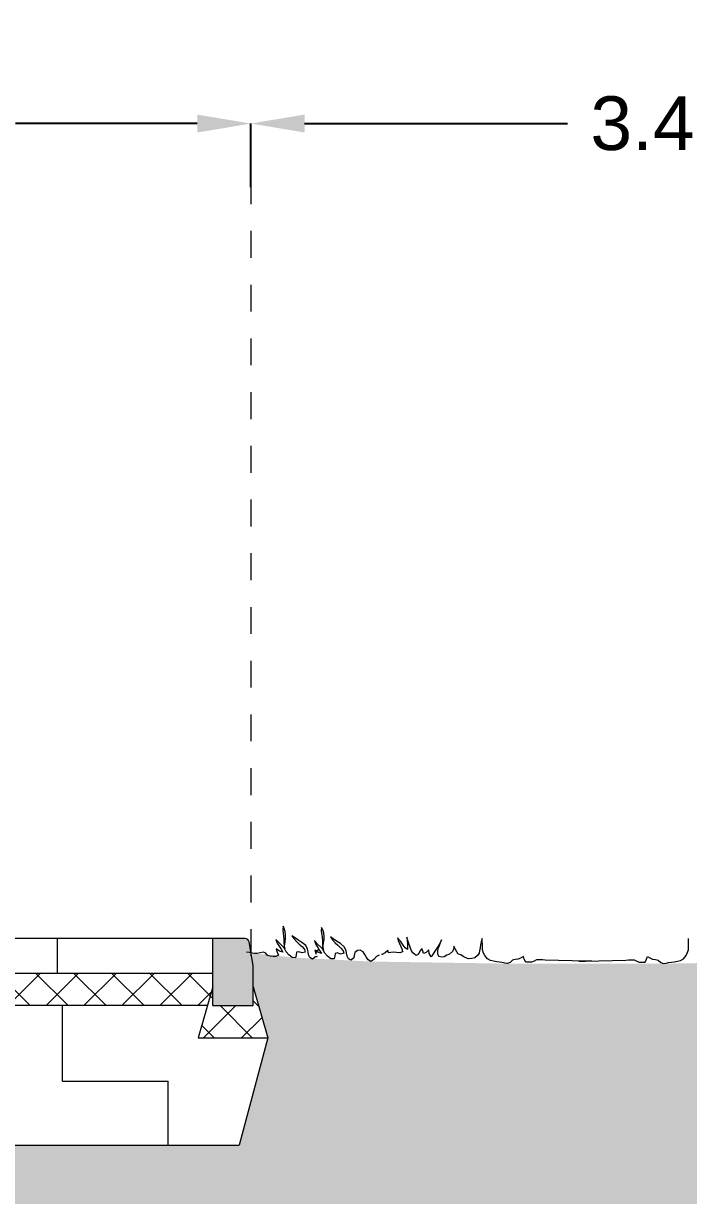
# Model space of a CAD drawing. Header units: millimetres. Extents: x -19 to 261, y -91 to 25.
# Drawn here: x 228.624 to 231.102, y -0.819 to 3.545 of the extents above; entities that cross this region are included whole.
import ezdxf

# ---------------------------------------------------------------- set-up
doc = ezdxf.new("R2010")
doc.units = ezdxf.units.MM
doc.linetypes.add('ALL_S14', pattern=[0.08, 0, -0.08])
doc.layers.get('0').update_dxf_attribs({"true_color": 0x000000})
doc.layers.add('XR$3$STANDARD_1', color=7, linetype='Continuous', lineweight=18, true_color=0x000000)
doc.styles.add('DIMSTYLE_5', font='arial.ttf')
doc.dimstyles.new('DIMSTYLE_5', dxfattribs={"dimtxt": 0.2, "dimasz": 0.2, "dimexe": 0, "dimexo": 1e-06, "dimgap": 0.1, "dimtad": 0, "dimtoh": 1, "dimzin": 1, "dimdsep": 46, "dimtxsty": 'DIMSTYLE_5', "dimcen": 0, "dimadec": 0, "dimazin": 0, "dimtfac": 1, "dimtdec": 4, "dimtix": 1, "dimtofl": 0, "dimtmove": 1, "dimatfit": 3, "dimfxl": 1, "dimtolj": 1, "dimtzin": 1, "dimarcsym": 0})
pattern_1 = [(45, (0, 0), (-0.07071068, 0.07071068), []), (135, (0, 0), (-0.07071068, -0.07071068), [])]

# ---------------------------------------------------------------- blocks, each defined once
blk = doc.blocks.new('*D33')
at = {"color": 0, "lineweight": -2}
for p, q in [((226.6711, 5.157), (226.6711, 4.1217)), ((226.8711, 4.1217), (229.2495, 4.1217)), ((232.6711, 4.1217), (230.2927, 4.1217)), ((232.8711, 3.1722), (232.8711, 4.1217))]:
    blk.add_line(p, q, dxfattribs=at)
at = {"color": 0}
for points in [[(226.8711, 4.155), (226.8711, 4.0883), (226.6711, 4.1217)], [(232.6711, 4.0883), (232.6711, 4.155), (232.8711, 4.1217)]]:
    blk.add_solid(points, dxfattribs=at)
at = {"layer": 'Defpoints', "color": 0}
for p in [(226.6711, 5.157), (232.8711, 4.1217), (232.8711, 3.1722)]:
    blk.add_point(p, dxfattribs=at)
at = {"color": 0, "insert": (229.7711, 4.1217), "char_height": 0.2, "attachment_point": 5, "style": 'DIMSTYLE_5'}
blk.add_mtext('\\A1;6.20<>', dxfattribs=at)
blk = doc.blocks.new('*D40')
at = {"color": 0, "lineweight": -2}
for p, q in [((226.6711, 0.157), (226.6711, 3.1722)), ((226.8711, 3.1722), (227.5484, 3.1722)), ((229.2711, 3.1722), (228.5938, 3.1722)), ((229.4711, 2.9354), (229.4711, 3.1722))]:
    blk.add_line(p, q, dxfattribs=at)
at = {"color": 0}
for points in [[(226.8711, 3.2056), (226.8711, 3.1389), (226.6711, 3.1722)], [(229.2711, 3.1389), (229.2711, 3.2056), (229.4711, 3.1722)]]:
    blk.add_solid(points, dxfattribs=at)
at = {"layer": 'Defpoints', "color": 0}
for p in [(229.4711, 3.1722), (229.4711, 2.9354), (226.6711, 0.157)]:
    blk.add_point(p, dxfattribs=at)
at = {"color": 0, "insert": (228.0711, 3.1722), "char_height": 0.2, "attachment_point": 5, "style": 'DIMSTYLE_5'}
blk.add_mtext('\\A1;2.80<>', dxfattribs=at)
blk = doc.blocks.new('*D41')
at = {"color": 0, "lineweight": -2}
for p, q in [((229.4711, 2.9354), (229.4711, 3.1722)), ((229.6711, 3.1722), (230.6502, 3.1722)), ((232.6711, 3.1722), (231.692, 3.1722)), ((232.8711, 3.1722), (232.8711, 3.1722))]:
    blk.add_line(p, q, dxfattribs=at)
at = {"color": 0}
for points in [[(229.6711, 3.2056), (229.6711, 3.1389), (229.4711, 3.1722)], [(232.6711, 3.1389), (232.6711, 3.2056), (232.8711, 3.1722)]]:
    blk.add_solid(points, dxfattribs=at)
at = {"layer": 'Defpoints', "color": 0}
for p in [(232.8711, 3.1722), (232.8711, 3.1722), (229.4711, 2.9354)]:
    blk.add_point(p, dxfattribs=at)
at = {"color": 0, "insert": (231.1711, 3.1722), "char_height": 0.2, "attachment_point": 5, "style": 'DIMSTYLE_5'}
blk.add_mtext('\\A1;3.40<>', dxfattribs=at)

msp = doc.modelspace()

# ---------------------------------------------------------------- hatches: boundary and pattern name
at = {"layer": 'XR$3$STANDARD_1', "lineweight": 18, "true_color": 0x0000ff}
h = msp.add_hatch(dxfattribs=at)
h.set_pattern_fill('TRATTEGGIO_8', color=5, scale=0.1, style=0, pattern_type=2)
h.set_pattern_definition([(135, (0, 0), (-0.21213203, -0.21213203), [0.2, -0.1]), (135, (-0.10607, -0.10607), (-0.21213203, -0.21213203), [0.2, -0.1])])
h.paths.add_polyline_path([(211.4323, -4.5429), (212.7195, -5.1681), (215.7633, -4.6212), (223.563, -4.9303), (226.4166, -4.4547), (232.8609, -5.073), (238.8771, -4.3596), (247.3085, -4.5429), (251.7716, -2.2422), (251.7716, -0.0119), (245.3448, -0.0119), (245.3448, -0.2619), (245.4948, -0.2619), (245.4948, -0.4619), (245.1448, -0.4619), (245.1414, 0.0864), (244.4298, 0.0858), (244.4298, -0.0419), (244.4847, -0.2319), (244.3427, -0.7619), (241.7768, -0.7619), (241.6348, -0.2319), (241.6897, -0.0419), (241.6897, 0.0381), (241.6931, 0.0952), (241.5625, 0.049), (240.9666, 0.09), (240.5659, 0.0961), (240.3113, 0.0771), (240.0255, 0.0827), (240.0085, 0.097), (240.0192, 0.0381), (240.0192, -0.0419), (240.074, -0.2319), (239.9401, -0.7319), (237.8319, -0.7319), (237.1232, -3.3766), (235.6012, -3.3766), (234.8925, -0.7319), (232.7983, -0.7319), (232.6643, -0.2319), (232.7192, -0.0419), (232.7192, 0.0381), (232.7287, 0.1035), (232.0732, 0.0844), (231.5165, 0.0522), (231.0081, 0.0444), (230.427, 0.0444), (229.9186, 0.0522), (229.6379, 0.0665), (229.4756, 0.0836), (229.4797, 0.0381), (229.4797, -0.0419), (229.5346, -0.2319), (229.4274, -0.6319), (226.8432, -0.6319), (226.5873, -1.1919), (226.4744, -1.439), (225.4041, -1.439), (223.4772, -1.439), (223.297, -3.8676), (220.2437, -3.8676), (220.0479, -2.484), (218.0279, -2.484), (216.9132, -1.1919), (211.247, -1.1919), (211.247, 0.1381), (210.0394, 0.1381), (210.0394, -2.7919), (210.5394, -2.7919), (210.6394, -3.5619), (204.284, -3.5619), (204.284, -5.0572)], flags=0)
at = {"layer": 'XR$3$STANDARD_1', "lineweight": 5, "true_color": 0x000000}
h = msp.add_hatch(dxfattribs=at)
h.set_pattern_fill('RETINO', color=18, scale=0.375, style=0, pattern_type=2)
h.set_pattern_definition([(0, (0.75, 0.75), (0.375, 0.375), [0.375, -0.375]), (90, (0.75, 0.75), (-0.375, 0.375), [0.375, -0.375])])
h.paths.add_polyline_path([(229.3297, 0.0081), (229.3297, 0.1381), (226.8211, 0.1381), (226.8211, 0.0081)], flags=0)
at = {"layer": 'XR$3$STANDARD_1', "lineweight": 30, "true_color": 0xff9f7f}
msp.add_hatch(color=21, dxfattribs=at).paths.add_polyline_path([(229.3297, 0.1381), (229.3297, -0.1119), (229.4797, -0.1119), (229.4797, 0.0381), (229.4643, 0.1257), (229.4641, 0.1265), (229.4639, 0.1273), (229.4637, 0.128), (229.4634, 0.1287), (229.4631, 0.1294), (229.4628, 0.1301), (229.4624, 0.1308), (229.462, 0.1315), (229.4615, 0.1321), (229.461, 0.1327), (229.4605, 0.1333), (229.46, 0.1338), (229.4594, 0.1344), (229.4588, 0.1349), (229.4582, 0.1353), (229.4576, 0.1358), (229.4569, 0.1362), (229.4562, 0.1365), (229.4555, 0.1369), (229.4548, 0.1372), (229.4541, 0.1374), (229.4533, 0.1376), (229.4526, 0.1378), (229.4518, 0.138), (229.451, 0.1381), (229.4503, 0.1381), (229.4495, 0.1381)], flags=0)
at = {"layer": 'XR$3$STANDARD_1', "lineweight": 5, "true_color": 0x0000ff}
h = msp.add_hatch(dxfattribs=at)
h.set_pattern_fill('TRATTEGGIO_150', color=5, scale=0.1, style=0, pattern_type=2)
h.set_pattern_definition(pattern_1)
h.paths.add_polyline_path([(226.8211, 0.0081), (226.8211, -0.1119), (229.3297, -0.1119), (229.3297, 0.0081)], flags=0)
at = {"layer": 'XR$3$STANDARD_1', "lineweight": 18, "true_color": 0x0000ff}
h = msp.add_hatch(dxfattribs=at)
h.set_pattern_fill('TRATTEGGIO_150', color=5, scale=0.1, style=0, pattern_type=2)
h.set_pattern_definition(pattern_1)
h.paths.add_polyline_path([(229.2748, -0.2319), (229.5346, -0.2319), (229.4797, -0.0419), (229.4797, -0.1119), (229.3297, -0.1119), (229.3297, -0.0419)], flags=0)
h = msp.add_hatch(dxfattribs=at)
h.set_pattern_fill('TRATTEGGIO_150', color=5, scale=0.1, style=0, pattern_type=2)
h.set_pattern_definition(pattern_1)
h.paths.add_polyline_path([(229.3297, -0.1119), (229.3297, -0.0419), (229.2748, -0.2319), (229.5346, -0.2319), (229.4797, -0.0419), (229.4797, -0.1119)], flags=0)
at = {"layer": 'XR$3$STANDARD_1', "lineweight": 5, "true_color": 0x000000}
h = msp.add_hatch(dxfattribs=at)
h.set_pattern_fill('RETINO', color=18, scale=0.39375, style=0, pattern_type=2)
h.set_pattern_definition([(0, (0.7875, 0.7875), (0.39375, 0.39375), [0.39375, -0.39375]), (90, (0.7875, 0.7875), (-0.39375, 0.39375), [0.39375, -0.39375])])
h.paths.add_polyline_path([(229.2748, -0.2319), (229.3095, -0.1119), (226.8413, -0.1119), (226.876, -0.2319), (226.736, -0.2319), (226.8432, -0.6319), (229.4274, -0.6319), (229.5346, -0.2319)], flags=0)

# ---------------------------------------------------------------- linework, layer by layer
at = {"layer": 'XR$3$STANDARD_1', "color": 1, "linetype": 'ALL_S14', "lineweight": 18, "true_color": 0xff0000}
msp.add_line((229.4711, 3.1722), (229.4711, -0.0119), dxfattribs=at)
at = {"layer": 'XR$3$STANDARD_1', "color": 18, "lineweight": 18, "true_color": 0x000000}
msp.add_line((229.4495, 0.1381), (226.7013, 0.1381), dxfattribs=at)
at = {"layer": 'XR$3$STANDARD_1', "color": 5, "lineweight": 18, "true_color": 0x0000ff}
for p, q in [((229.3297, -0.1119), (229.3297, 0.1381)), ((229.4797, 0.0381), (229.4643, 0.1257)), ((229.3297, 0.0081), (226.8211, 0.0081)), ((229.4797, -0.1119), (229.4797, 0.0381)), ((229.3297, -0.0419), (229.2748, -0.2319)), ((229.4797, -0.0419), (229.5346, -0.2319)), ((229.3095, -0.1119), (226.8413, -0.1119)), ((229.3297, -0.1119), (229.4797, -0.1119)), ((229.2748, -0.2319), (229.5346, -0.2319)), ((229.5346, -0.2319), (229.4274, -0.6319)), ((226.8432, -0.6319), (229.4274, -0.6319))]:
    msp.add_line(p, q, dxfattribs=at)
at = {"layer": 'XR$3$STANDARD_1', "color": 5, "lineweight": 5, "true_color": 0x0000ff}
msp.add_line((229.7413, 0.0953), (229.7406, 0.0956), dxfattribs=at)
for points in [[(229.7113, 0.0702), (229.7011, 0.0616), (229.6908, 0.0673), (229.6862, 0.0775), (229.6839, 0.0883), (229.6822, 0.0986), (229.6753, 0.1117), (229.661, 0.1236), (229.6462, 0.1332), (229.6342, 0.1417), (229.6239, 0.1485), (229.6313, 0.1377), (229.6411, 0.1263), (229.6513, 0.1173), (229.6633, 0.1071), (229.6713, 0.0968), (229.6737, 0.0877), (229.6617, 0.0848), (229.6503, 0.0888), (229.6412, 0.087), (229.6401, 0.0774), (229.6379, 0.0665), (229.6253, 0.0671), (229.6128, 0.0773), (229.6031, 0.0886), (229.5973, 0.0988), (229.5962, 0.1097), (229.5984, 0.1256), (229.6, 0.1398), (229.6006, 0.1507), (229.5994, 0.1643), (229.5953, 0.1751), (229.5908, 0.1842), (229.5897, 0.1694), (229.5914, 0.1575), (229.5926, 0.1472), (229.5938, 0.1341), (229.5938, 0.1216), (229.5956, 0.1091), (229.5979, 0.0994), (229.5876, 0.1102), (229.575, 0.1227), (229.5642, 0.1346), (229.5694, 0.1209), (229.5768, 0.1096), (229.5837, 0.0982), (229.5905, 0.0869), (229.5774, 0.0914), (229.5655, 0.0993), (229.5695, 0.0873), (229.5746, 0.076), (229.5638, 0.0714), (229.5536, 0.0708), (229.5433, 0.0719), (229.5331, 0.0747), (229.5262, 0.0838), (229.5165, 0.0877), (229.5057, 0.0848), (229.4949, 0.0825), (229.4858, 0.0819), (229.4756, 0.0836), (229.4664, 0.0864), (229.4545, 0.0869)], [(229.9487, 0.0757), (229.9396, 0.0705), (229.9294, 0.0596), (229.9186, 0.0522), (229.9083, 0.059), (229.9009, 0.0692), (229.8957, 0.0783), (229.8889, 0.0885), (229.878, 0.0942), (229.8678, 0.093), (229.8581, 0.0856), (229.8565, 0.0747), (229.8548, 0.0656), (229.8446, 0.0571), (229.8343, 0.0627), (229.8297, 0.0729), (229.8274, 0.0837), (229.8256, 0.094), (229.8188, 0.1071), (229.8045, 0.119), (229.7896, 0.1286), (229.7777, 0.1371), (229.7674, 0.1439), (229.7748, 0.1331), (229.7845, 0.1217), (229.7948, 0.1127), (229.8068, 0.1025), (229.8148, 0.0922), (229.8171, 0.0831), (229.8052, 0.0802), (229.7938, 0.0842), (229.7847, 0.0825), (229.7836, 0.0728), (229.7814, 0.0619), (229.7688, 0.0625), (229.7563, 0.0727), (229.7465, 0.084), (229.7408, 0.0942), (229.7396, 0.1051), (229.7419, 0.121), (229.7435, 0.1352), (229.744, 0.1461), (229.7428, 0.1597), (229.7388, 0.1705), (229.7342, 0.1796), (229.7332, 0.1648), (229.7349, 0.1529), (229.7361, 0.1426), (229.7373, 0.1295), (229.7373, 0.117), (229.7391, 0.1045), (229.7414, 0.0948), (229.7311, 0.1056), (229.7185, 0.1181), (229.7077, 0.13), (229.7128, 0.1163), (229.7203, 0.105), (229.7272, 0.0936), (229.734, 0.0823), (229.7209, 0.0868), (229.7089, 0.0947), (229.713, 0.0828), (229.7134, 0.0819)], [(230.6935, 0.0542), (230.7175, 0.0541), (230.5676, 0.0569), (230.5573, 0.0585), (230.5459, 0.0585), (230.5357, 0.0585), (230.526, 0.0539), (230.5169, 0.0499), (230.505, 0.0498), (230.4953, 0.0498), (230.4896, 0.0611), (230.4867, 0.0714), (230.4776, 0.0662), (230.4674, 0.0611), (230.456, 0.0599), (230.4463, 0.057), (230.4367, 0.049), (230.427, 0.0444), (230.4173, 0.0461), (230.4076, 0.0483), (230.3974, 0.0494), (230.3871, 0.0511), (230.3746, 0.0533), (230.3638, 0.0556), (230.3524, 0.0629), (230.3426, 0.0743), (230.3381, 0.0834), (230.334, 0.0959), (230.334, 0.1067), (230.3339, 0.1169), (230.3333, 0.1272), (230.3333, 0.1386), (230.3288, 0.1254), (230.3271, 0.1152), (230.3249, 0.1038), (230.3226, 0.0924), (230.321, 0.0833), (230.3159, 0.0742), (230.3051, 0.0667), (230.2937, 0.0633), (230.2818, 0.0627), (230.2715, 0.066), (230.2624, 0.0711), (230.2527, 0.0768), (230.2436, 0.0796), (230.2384, 0.0887), (230.2321, 0.1), (230.2275, 0.1097), (230.227, 0.1006), (230.2225, 0.0892), (230.2111, 0.0795), (230.2014, 0.0754), (230.1918, 0.0703), (230.1821, 0.068), (230.1719, 0.0714), (230.1673, 0.0804), (230.1672, 0.093), (230.1695, 0.1027), (230.1734, 0.1124), (230.1779, 0.1232), (230.1807, 0.1334), (230.1745, 0.1198), (230.166, 0.1061), (230.1593, 0.0941), (230.1508, 0.0815), (230.1428, 0.0701), (230.1348, 0.082), (230.1342, 0.0963), (230.124, 0.0854), (230.1143, 0.082), (230.1114, 0.0911), (230.108, 0.1013), (230.1006, 0.0904), (230.0961, 0.0802), (230.0865, 0.0745), (230.075, 0.0841), (230.0687, 0.0949), (230.0641, 0.1057), (230.059, 0.1193), (230.0555, 0.1301), (230.0515, 0.1426), (230.0532, 0.1284), (230.0544, 0.1176), (230.055, 0.1062), (230.0551, 0.0971), (230.0459, 0.1028), (230.0379, 0.1136), (230.0282, 0.1278), (230.0173, 0.1402), (230.0202, 0.1306), (230.0254, 0.1198), (230.03, 0.1084), (230.0346, 0.097), (230.0357, 0.0879), (230.0261, 0.0845), (230.0141, 0.0861), (230.0027, 0.0878), (229.9925, 0.0861), (229.9834, 0.0843), (229.9816, 0.0934), (229.9714, 0.0843), (229.9606, 0.0785), (229.9583, 0.078)], [(230.7416, 0.0542), (230.7175, 0.0541), (230.8675, 0.0569), (230.8778, 0.0585), (230.8892, 0.0585), (230.8994, 0.0585), (230.9091, 0.0539), (230.9182, 0.0499), (230.9301, 0.0498), (230.9398, 0.0498), (230.9455, 0.0611), (230.9484, 0.0714), (230.9575, 0.0662), (230.9677, 0.0611), (230.9791, 0.0599), (230.9888, 0.057), (230.9984, 0.049), (231.0081, 0.0444), (231.0178, 0.0461), (231.0275, 0.0483), (231.0377, 0.0494), (231.048, 0.0511), (231.0605, 0.0533), (231.0713, 0.0556), (231.0827, 0.0629), (231.0925, 0.0743), (231.097, 0.0834), (231.1011, 0.0959), (231.1011, 0.1067), (231.1012, 0.1169), (231.1018, 0.1272), (231.1018, 0.1386)], [(229.7247, 0.0976), (229.7243, 0.0976), (229.7146, 0.0902), (229.713, 0.0793)], [(229.7181, 0.0714), (229.7073, 0.0668), (229.7072, 0.0668)]]:
    msp.add_lwpolyline(points, dxfattribs=at)
at = {"layer": 'XR$3$STANDARD_1', "color": 5, "lineweight": 18, "true_color": 0x0000ff}
msp.add_arc((229.4495, 0.1231), 0.015, 10, 90, dxfattribs=at)

# ---------------------------------------------------------------- dimensions: what is measured, and where the dimension line sits
for base, p1, p2, picture, middle in [((232.8711, 4.1217), (226.6711, 5.157), (232.8711, 3.1722), '*D33', (229.7711, 4.1217)), ((229.4711, 3.1722), (226.6711, 0.157), (229.4711, 2.9354), '*D40', (228.0711, 3.1722)), ((232.8711, 3.1722), (229.4711, 2.9354), (232.8711, 3.1722), '*D41', (231.1711, 3.1722))]:
    dim = msp.add_linear_dim(base=base, p1=p1, p2=p2, text='<><>', dimstyle='DIMSTYLE_5', override={"dimscale": 1, "dimtxt": 0.2, "dimasz": 0.2, "dimexe": 0, "dimexo": 1e-06, "dimgap": 0.1, "dimtih": 0, "dimdec": 2, "dimlfac": 1, "dimzin": 4, "dimtxsty": 'DIMSTYLE_5', "dimcen": 0, "dimtix": 0, "dimtmove": 0, "dimtzin": 1})
    dim.commit()
    dim.dimension.update_dxf_attribs({"geometry": picture, "text_midpoint": middle})

doc.saveas('drawing.dxf')
